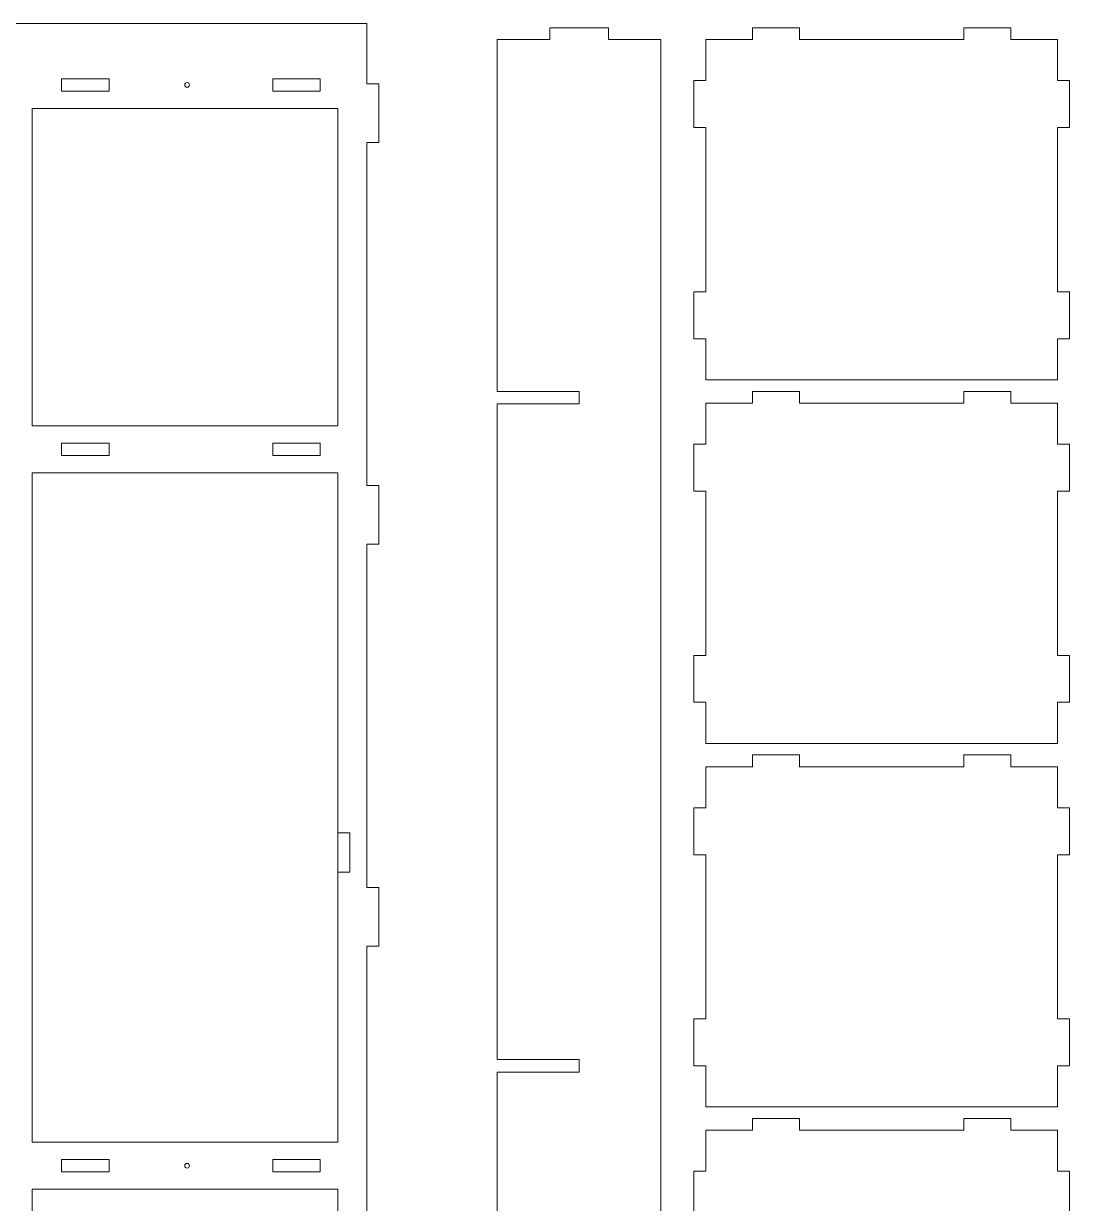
# Model space of a CAD drawing. Header units: inches. Extents: x 317 to 457, y -18 to 75.
# Drawn here: x 352.46 to 387.56, y 35.01 to 74.6 of the extents above; entities that cross this region are included whole.
import ezdxf

# ---------------------------------------------------------------- set-up
doc = ezdxf.new("R2010")
doc.units = ezdxf.units.IN
doc.header["$MEASUREMENT"] = 0
doc.layers.add('Layer 1', color=7, linetype='Continuous')

msp = doc.modelspace()

# ---------------------------------------------------------------- linework, layer by layer
at = {"layer": 'Layer 1', "color": 22, "lineweight": 15}
for points, knots in [([(317.527, -10.288), (317.527, -10.288), (317.133, -10.288), (317.133, -10.288), (317.133, -10.288), (317.133, -10.288), (317.133, -8.32), (317.133, -8.32), (317.133, -8.32), (317.133, -8.32), (317.527, -8.32), (317.527, -8.32), (317.527, -8.32), (317.527, -8.32), (317.527, 3.196), (317.527, 3.196), (317.527, 3.196), (317.527, 3.196), (317.133, 3.196), (317.133, 3.196), (317.133, 3.196), (317.133, 3.196), (317.133, 5.165), (317.133, 5.165), (317.133, 5.165), (317.133, 5.165), (317.527, 5.165), (317.527, 5.165), (317.527, 5.165), (317.527, 5.165), (317.527, 16.68), (317.527, 16.68), (317.527, 16.68), (317.527, 16.68), (317.133, 16.68), (317.133, 16.68), (317.133, 16.68), (317.133, 16.68), (317.133, 18.649), (317.133, 18.649), (317.133, 18.649), (317.133, 18.649), (317.527, 18.649), (317.527, 18.649), (317.527, 18.649), (317.527, 18.649), (317.527, 30.165), (317.527, 30.165), (317.527, 30.165), (317.527, 30.165), (317.133, 30.165), (317.133, 30.165), (317.133, 30.165), (317.133, 30.165), (317.133, 32.133), (317.133, 32.133), (317.133, 32.133), (317.133, 32.133), (317.527, 32.133), (317.527, 32.133), (317.527, 32.133), (317.527, 32.133), (317.527, 43.649), (317.527, 43.649), (317.527, 43.649), (317.527, 43.649), (317.133, 43.649), (317.133, 43.649), (317.133, 43.649), (317.133, 43.649), (317.133, 45.617), (317.133, 45.617), (317.133, 45.617), (317.133, 45.617), (317.527, 45.617), (317.527, 45.617), (317.527, 45.617), (317.527, 45.617), (317.527, 57.133), (317.527, 57.133), (317.527, 57.133), (317.527, 57.133), (317.133, 57.133), (317.133, 57.133), (317.133, 57.133), (317.133, 57.133), (317.133, 59.102), (317.133, 59.102), (317.133, 59.102), (317.133, 59.102), (317.527, 59.102), (317.527, 59.102), (317.527, 59.102), (317.527, 59.102), (317.527, 70.618), (317.527, 70.618), (317.527, 70.618), (317.527, 70.618), (317.133, 70.618), (317.133, 70.618), (317.133, 70.618), (317.133, 70.618), (317.133, 72.586), (317.133, 72.586), (317.133, 72.586), (317.133, 72.586), (317.527, 72.586), (317.527, 72.586), (317.527, 72.586), (317.527, 72.586), (317.527, 74.604), (317.527, 74.604), (317.527, 74.604), (317.527, 74.604), (363.983, 74.604), (363.983, 74.604), (363.983, 74.604), (363.983, 74.604), (363.983, 72.586), (363.983, 72.586), (363.983, 72.586), (363.983, 72.586), (364.377, 72.586), (364.377, 72.586), (364.377, 72.586), (364.377, 72.586), (364.377, 70.618), (364.377, 70.618), (364.377, 70.618), (364.377, 70.618), (363.983, 70.618), (363.983, 70.618), (363.983, 70.618), (363.983, 70.618), (363.983, 59.102), (363.983, 59.102), (363.983, 59.102), (363.983, 59.102), (364.377, 59.102), (364.377, 59.102), (364.377, 59.102), (364.377, 59.102), (364.377, 57.133), (364.377, 57.133), (364.377, 57.133), (364.377, 57.133), (363.983, 57.133), (363.983, 57.133), (363.983, 57.133), (363.983, 57.133), (363.983, 45.617), (363.983, 45.617), (363.983, 45.617), (363.983, 45.617), (364.377, 45.617), (364.377, 45.617), (364.377, 45.617), (364.377, 45.617), (364.377, 43.649), (364.377, 43.649), (364.377, 43.649), (364.377, 43.649), (363.983, 43.649), (363.983, 43.649), (363.983, 43.649), (363.983, 43.649), (363.983, 32.133), (363.983, 32.133), (363.983, 32.133), (363.983, 32.133), (364.377, 32.133), (364.377, 32.133), (364.377, 32.133), (364.377, 32.133), (364.377, 30.165), (364.377, 30.165), (364.377, 30.165), (364.377, 30.165), (363.983, 30.165), (363.983, 30.165), (363.983, 30.165), (363.983, 30.165), (363.983, 18.649), (363.983, 18.649), (363.983, 18.649), (363.983, 18.649), (364.377, 18.649), (364.377, 18.649), (364.377, 18.649), (364.377, 18.649), (364.377, 16.68), (364.377, 16.68), (364.377, 16.68), (364.377, 16.68), (363.983, 16.68), (363.983, 16.68), (363.983, 16.68), (363.983, 16.68), (363.983, 5.165), (363.983, 5.165), (363.983, 5.165), (363.983, 5.165), (364.377, 5.165), (364.377, 5.165), (364.377, 5.165), (364.377, 5.165), (364.377, 3.196), (364.377, 3.196), (364.377, 3.196), (364.377, 3.196), (363.983, 3.196), (363.983, 3.196), (363.983, 3.196), (363.983, 3.196), (363.983, -8.32), (363.983, -8.32), (363.983, -8.32), (363.983, -8.32), (364.377, -8.32), (364.377, -8.32), (364.377, -8.32), (364.377, -8.32), (364.377, -10.288), (364.377, -10.288), (364.377, -10.288), (364.377, -10.288), (363.983, -10.288), (363.983, -10.288), (363.983, -10.288), (363.983, -10.288), (363.983, -17.916), (363.983, -17.916), (363.983, -17.916), (363.983, -17.916), (317.527, -17.916), (317.527, -17.916), (317.527, -17.916), (317.527, -17.916), (317.527, -10.288), (317.527, -10.288)], [0, 0, 0, 0, 0.016667, 0.016667, 0.016667, 0.016667, 0.033333, 0.033333, 0.033333, 0.033333, 0.05, 0.05, 0.05, 0.05, 0.066667, 0.066667, 0.066667, 0.066667, 0.083333, 0.083333, 0.083333, 0.083333, 0.1, 0.1, 0.1, 0.1, 0.116667, 0.116667, 0.116667, 0.116667, 0.133333, 0.133333, 0.133333, 0.133333, 0.15, 0.15, 0.15, 0.15, 0.166667, 0.166667, 0.166667, 0.166667, 0.183333, 0.183333, 0.183333, 0.183333, 0.2, 0.2, 0.2, 0.2, 0.216667, 0.216667, 0.216667, 0.216667, 0.233333, 0.233333, 0.233333, 0.233333, 0.25, 0.25, 0.25, 0.25, 0.266667, 0.266667, 0.266667, 0.266667, 0.283333, 0.283333, 0.283333, 0.283333, 0.3, 0.3, 0.3, 0.3, 0.316667, 0.316667, 0.316667, 0.316667, 0.333333, 0.333333, 0.333333, 0.333333, 0.35, 0.35, 0.35, 0.35, 0.366667, 0.366667, 0.366667, 0.366667, 0.383333, 0.383333, 0.383333, 0.383333, 0.4, 0.4, 0.4, 0.4, 0.416667, 0.416667, 0.416667, 0.416667, 0.433333, 0.433333, 0.433333, 0.433333, 0.45, 0.45, 0.45, 0.45, 0.466667, 0.466667, 0.466667, 0.466667, 0.483333, 0.483333, 0.483333, 0.483333, 0.5, 0.5, 0.5, 0.5, 0.516667, 0.516667, 0.516667, 0.516667, 0.533333, 0.533333, 0.533333, 0.533333, 0.55, 0.55, 0.55, 0.55, 0.566667, 0.566667, 0.566667, 0.566667, 0.583333, 0.583333, 0.583333, 0.583333, 0.6, 0.6, 0.6, 0.6, 0.616667, 0.616667, 0.616667, 0.616667, 0.633333, 0.633333, 0.633333, 0.633333, 0.65, 0.65, 0.65, 0.65, 0.666667, 0.666667, 0.666667, 0.666667, 0.683333, 0.683333, 0.683333, 0.683333, 0.7, 0.7, 0.7, 0.7, 0.716667, 0.716667, 0.716667, 0.716667, 0.733333, 0.733333, 0.733333, 0.733333, 0.75, 0.75, 0.75, 0.75, 0.766667, 0.766667, 0.766667, 0.766667, 0.783333, 0.783333, 0.783333, 0.783333, 0.8, 0.8, 0.8, 0.8, 0.816667, 0.816667, 0.816667, 0.816667, 0.833333, 0.833333, 0.833333, 0.833333, 0.85, 0.85, 0.85, 0.85, 0.866667, 0.866667, 0.866667, 0.866667, 0.883333, 0.883333, 0.883333, 0.883333, 0.9, 0.9, 0.9, 0.9, 0.916667, 0.916667, 0.916667, 0.916667, 0.933333, 0.933333, 0.933333, 0.933333, 0.95, 0.95, 0.95, 0.95, 0.966667, 0.966667, 0.966667, 0.966667, 0.983333, 0.983333, 0.983333, 0.983333, 1, 1, 1, 1]), ([(373.847, 27.611), (373.847, 27.611), (373.847, 74.068), (373.847, 74.068), (373.847, 74.068), (373.847, 74.068), (372.087, 74.068), (372.087, 74.068), (372.087, 74.068), (372.087, 74.068), (372.087, 74.461), (372.087, 74.461), (372.087, 74.461), (372.087, 74.461), (370.119, 74.461), (370.119, 74.461), (370.119, 74.461), (370.119, 74.461), (370.119, 74.068), (370.119, 74.068), (370.119, 74.068), (370.119, 74.068), (368.359, 74.068), (368.359, 74.068), (368.359, 74.068), (368.359, 74.068), (368.359, 62.257), (368.359, 62.257), (368.359, 62.257), (368.359, 62.257), (371.103, 62.257), (371.103, 62.257), (371.103, 62.257), (371.103, 62.257), (371.103, 61.839), (371.103, 61.839), (371.103, 61.839), (371.103, 61.839), (368.359, 61.839), (368.359, 61.839), (368.359, 61.839), (368.359, 61.839), (368.359, 39.839), (368.359, 39.839), (368.359, 39.839), (368.359, 39.839), (371.103, 39.839), (371.103, 39.839), (371.103, 39.839), (371.103, 39.839), (371.103, 39.422), (371.103, 39.422), (371.103, 39.422), (371.103, 39.422), (368.359, 39.422), (368.359, 39.422), (368.359, 39.422), (368.359, 39.422), (368.359, 27.611), (368.359, 27.611), (368.359, 27.611), (368.359, 27.611), (370.119, 27.611), (370.119, 27.611), (370.119, 27.611), (370.119, 27.611), (370.119, 27.217), (370.119, 27.217), (370.119, 27.217), (370.119, 27.217), (372.087, 27.217), (372.087, 27.217), (372.087, 27.217), (372.087, 27.217), (372.087, 27.611), (372.087, 27.611), (372.087, 27.611), (372.087, 27.611), (373.847, 27.611), (373.847, 27.611)], [0, 0, 0, 0, 0.05, 0.05, 0.05, 0.05, 0.1, 0.1, 0.1, 0.1, 0.15, 0.15, 0.15, 0.15, 0.2, 0.2, 0.2, 0.2, 0.25, 0.25, 0.25, 0.25, 0.3, 0.3, 0.3, 0.3, 0.35, 0.35, 0.35, 0.35, 0.4, 0.4, 0.4, 0.4, 0.45, 0.45, 0.45, 0.45, 0.5, 0.5, 0.5, 0.5, 0.55, 0.55, 0.55, 0.55, 0.6, 0.6, 0.6, 0.6, 0.65, 0.65, 0.65, 0.65, 0.7, 0.7, 0.7, 0.7, 0.75, 0.75, 0.75, 0.75, 0.8, 0.8, 0.8, 0.8, 0.85, 0.85, 0.85, 0.85, 0.9, 0.9, 0.9, 0.9, 0.95, 0.95, 0.95, 0.95, 1, 1, 1, 1]), ([(387.162, 65.603), (387.162, 65.603), (387.556, 65.603), (387.556, 65.603), (387.556, 65.603), (387.556, 65.603), (387.556, 64.028), (387.556, 64.028), (387.556, 64.028), (387.556, 64.028), (387.162, 64.028), (387.162, 64.028), (387.162, 64.028), (387.162, 64.028), (387.162, 62.65), (387.162, 62.65), (387.162, 62.65), (387.162, 62.65), (375.351, 62.65), (375.351, 62.65), (375.351, 62.65), (375.351, 62.65), (375.351, 64.028), (375.351, 64.028), (375.351, 64.028), (375.351, 64.028), (374.958, 64.028), (374.958, 64.028), (374.958, 64.028), (374.958, 64.028), (374.958, 65.603), (374.958, 65.603), (374.958, 65.603), (374.958, 65.603), (375.351, 65.603), (375.351, 65.603), (375.351, 65.603), (375.351, 65.603), (375.351, 71.115), (375.351, 71.115), (375.351, 71.115), (375.351, 71.115), (374.958, 71.115), (374.958, 71.115), (374.958, 71.115), (374.958, 71.115), (374.958, 72.69), (374.958, 72.69), (374.958, 72.69), (374.958, 72.69), (375.351, 72.69), (375.351, 72.69), (375.351, 72.69), (375.351, 72.69), (375.351, 74.068), (375.351, 74.068), (375.351, 74.068), (375.351, 74.068), (376.926, 74.068), (376.926, 74.068), (376.926, 74.068), (376.926, 74.068), (376.926, 74.461), (376.926, 74.461), (376.926, 74.461), (376.926, 74.461), (378.501, 74.461), (378.501, 74.461), (378.501, 74.461), (378.501, 74.461), (378.501, 74.068), (378.501, 74.068), (378.501, 74.068), (378.501, 74.068), (384.013, 74.068), (384.013, 74.068), (384.013, 74.068), (384.013, 74.068), (384.013, 74.461), (384.013, 74.461), (384.013, 74.461), (384.013, 74.461), (385.588, 74.461), (385.588, 74.461), (385.588, 74.461), (385.588, 74.461), (385.588, 74.068), (385.588, 74.068), (385.588, 74.068), (385.588, 74.068), (387.162, 74.068), (387.162, 74.068), (387.162, 74.068), (387.162, 74.068), (387.162, 72.69), (387.162, 72.69), (387.162, 72.69), (387.162, 72.69), (387.556, 72.69), (387.556, 72.69), (387.556, 72.69), (387.556, 72.69), (387.556, 71.115), (387.556, 71.115), (387.556, 71.115), (387.556, 71.115), (387.162, 71.115), (387.162, 71.115), (387.162, 71.115), (387.162, 71.115), (387.162, 65.603), (387.162, 65.603)], [0, 0, 0, 0, 0.035714, 0.035714, 0.035714, 0.035714, 0.071429, 0.071429, 0.071429, 0.071429, 0.107143, 0.107143, 0.107143, 0.107143, 0.142857, 0.142857, 0.142857, 0.142857, 0.178571, 0.178571, 0.178571, 0.178571, 0.214286, 0.214286, 0.214286, 0.214286, 0.25, 0.25, 0.25, 0.25, 0.285714, 0.285714, 0.285714, 0.285714, 0.321429, 0.321429, 0.321429, 0.321429, 0.357143, 0.357143, 0.357143, 0.357143, 0.392857, 0.392857, 0.392857, 0.392857, 0.428571, 0.428571, 0.428571, 0.428571, 0.464286, 0.464286, 0.464286, 0.464286, 0.5, 0.5, 0.5, 0.5, 0.535714, 0.535714, 0.535714, 0.535714, 0.571429, 0.571429, 0.571429, 0.571429, 0.607143, 0.607143, 0.607143, 0.607143, 0.642857, 0.642857, 0.642857, 0.642857, 0.678571, 0.678571, 0.678571, 0.678571, 0.714286, 0.714286, 0.714286, 0.714286, 0.75, 0.75, 0.75, 0.75, 0.785714, 0.785714, 0.785714, 0.785714, 0.821429, 0.821429, 0.821429, 0.821429, 0.857143, 0.857143, 0.857143, 0.857143, 0.892857, 0.892857, 0.892857, 0.892857, 0.928571, 0.928571, 0.928571, 0.928571, 0.964286, 0.964286, 0.964286, 0.964286, 1, 1, 1, 1]), ([(355.332, 72.336), (355.332, 72.336), (353.737, 72.336), (353.737, 72.336), (353.737, 72.336), (353.737, 72.336), (353.737, 72.753), (353.737, 72.753), (353.737, 72.753), (353.737, 72.753), (355.332, 72.753), (355.332, 72.753), (355.332, 72.753), (355.332, 72.753), (355.332, 72.336), (355.332, 72.336)], [0, 0, 0, 0, 0.25, 0.25, 0.25, 0.25, 0.5, 0.5, 0.5, 0.5, 0.75, 0.75, 0.75, 0.75, 1, 1, 1, 1]), ([(357.95, 72.623), (357.993, 72.623), (358.029, 72.588), (358.029, 72.545), (358.029, 72.545), (358.029, 72.501), (357.993, 72.466), (357.95, 72.466), (357.95, 72.466), (357.906, 72.466), (357.871, 72.501), (357.871, 72.545), (357.871, 72.545), (357.871, 72.588), (357.906, 72.623), (357.95, 72.623)], [0, 0, 0, 0, 0.25, 0.25, 0.25, 0.25, 0.5, 0.5, 0.5, 0.5, 0.75, 0.75, 0.75, 0.75, 1, 1, 1, 1]), ([(362.418, 72.336), (362.418, 72.336), (360.824, 72.336), (360.824, 72.336), (360.824, 72.336), (360.824, 72.336), (360.824, 72.753), (360.824, 72.753), (360.824, 72.753), (360.824, 72.753), (362.418, 72.753), (362.418, 72.753), (362.418, 72.753), (362.418, 72.753), (362.418, 72.336), (362.418, 72.336)], [0, 0, 0, 0, 0.25, 0.25, 0.25, 0.25, 0.5, 0.5, 0.5, 0.5, 0.75, 0.75, 0.75, 0.75, 1, 1, 1, 1]), ([(363.011, 71.757), (363.011, 71.757), (363.011, 61.104), (363.011, 61.104), (363.011, 61.104), (363.011, 61.104), (352.751, 61.104), (352.751, 61.104), (352.751, 61.104), (352.751, 61.104), (352.751, 71.757), (352.751, 71.757), (352.751, 71.757), (352.751, 71.757), (363.011, 71.757), (363.011, 71.757)], [0, 0, 0, 0, 0.25, 0.25, 0.25, 0.25, 0.5, 0.5, 0.5, 0.5, 0.75, 0.75, 0.75, 0.75, 1, 1, 1, 1]), ([(387.162, 53.403), (387.162, 53.403), (387.556, 53.403), (387.556, 53.403), (387.556, 53.403), (387.556, 53.403), (387.556, 51.828), (387.556, 51.828), (387.556, 51.828), (387.556, 51.828), (387.162, 51.828), (387.162, 51.828), (387.162, 51.828), (387.162, 51.828), (387.162, 50.45), (387.162, 50.45), (387.162, 50.45), (387.162, 50.45), (375.351, 50.45), (375.351, 50.45), (375.351, 50.45), (375.351, 50.45), (375.351, 51.828), (375.351, 51.828), (375.351, 51.828), (375.351, 51.828), (374.958, 51.828), (374.958, 51.828), (374.958, 51.828), (374.958, 51.828), (374.958, 53.403), (374.958, 53.403), (374.958, 53.403), (374.958, 53.403), (375.351, 53.403), (375.351, 53.403), (375.351, 53.403), (375.351, 53.403), (375.351, 58.915), (375.351, 58.915), (375.351, 58.915), (375.351, 58.915), (374.958, 58.915), (374.958, 58.915), (374.958, 58.915), (374.958, 58.915), (374.958, 60.49), (374.958, 60.49), (374.958, 60.49), (374.958, 60.49), (375.351, 60.49), (375.351, 60.49), (375.351, 60.49), (375.351, 60.49), (375.351, 61.868), (375.351, 61.868), (375.351, 61.868), (375.351, 61.868), (376.926, 61.868), (376.926, 61.868), (376.926, 61.868), (376.926, 61.868), (376.926, 62.261), (376.926, 62.261), (376.926, 62.261), (376.926, 62.261), (378.501, 62.261), (378.501, 62.261), (378.501, 62.261), (378.501, 62.261), (378.501, 61.868), (378.501, 61.868), (378.501, 61.868), (378.501, 61.868), (384.013, 61.868), (384.013, 61.868), (384.013, 61.868), (384.013, 61.868), (384.013, 62.261), (384.013, 62.261), (384.013, 62.261), (384.013, 62.261), (385.588, 62.261), (385.588, 62.261), (385.588, 62.261), (385.588, 62.261), (385.588, 61.868), (385.588, 61.868), (385.588, 61.868), (385.588, 61.868), (387.162, 61.868), (387.162, 61.868), (387.162, 61.868), (387.162, 61.868), (387.162, 60.49), (387.162, 60.49), (387.162, 60.49), (387.162, 60.49), (387.556, 60.49), (387.556, 60.49), (387.556, 60.49), (387.556, 60.49), (387.556, 58.915), (387.556, 58.915), (387.556, 58.915), (387.556, 58.915), (387.162, 58.915), (387.162, 58.915), (387.162, 58.915), (387.162, 58.915), (387.162, 53.403), (387.162, 53.403)], [0, 0, 0, 0, 0.035714, 0.035714, 0.035714, 0.035714, 0.071429, 0.071429, 0.071429, 0.071429, 0.107143, 0.107143, 0.107143, 0.107143, 0.142857, 0.142857, 0.142857, 0.142857, 0.178571, 0.178571, 0.178571, 0.178571, 0.214286, 0.214286, 0.214286, 0.214286, 0.25, 0.25, 0.25, 0.25, 0.285714, 0.285714, 0.285714, 0.285714, 0.321429, 0.321429, 0.321429, 0.321429, 0.357143, 0.357143, 0.357143, 0.357143, 0.392857, 0.392857, 0.392857, 0.392857, 0.428571, 0.428571, 0.428571, 0.428571, 0.464286, 0.464286, 0.464286, 0.464286, 0.5, 0.5, 0.5, 0.5, 0.535714, 0.535714, 0.535714, 0.535714, 0.571429, 0.571429, 0.571429, 0.571429, 0.607143, 0.607143, 0.607143, 0.607143, 0.642857, 0.642857, 0.642857, 0.642857, 0.678571, 0.678571, 0.678571, 0.678571, 0.714286, 0.714286, 0.714286, 0.714286, 0.75, 0.75, 0.75, 0.75, 0.785714, 0.785714, 0.785714, 0.785714, 0.821429, 0.821429, 0.821429, 0.821429, 0.857143, 0.857143, 0.857143, 0.857143, 0.892857, 0.892857, 0.892857, 0.892857, 0.928571, 0.928571, 0.928571, 0.928571, 0.964286, 0.964286, 0.964286, 0.964286, 1, 1, 1, 1]), ([(355.332, 60.108), (355.332, 60.108), (353.737, 60.108), (353.737, 60.108), (353.737, 60.108), (353.737, 60.108), (353.737, 60.525), (353.737, 60.525), (353.737, 60.525), (353.737, 60.525), (355.332, 60.525), (355.332, 60.525), (355.332, 60.525), (355.332, 60.525), (355.332, 60.108), (355.332, 60.108)], [0, 0, 0, 0, 0.25, 0.25, 0.25, 0.25, 0.5, 0.5, 0.5, 0.5, 0.75, 0.75, 0.75, 0.75, 1, 1, 1, 1]), ([(362.418, 60.108), (362.418, 60.108), (360.824, 60.108), (360.824, 60.108), (360.824, 60.108), (360.824, 60.108), (360.824, 60.525), (360.824, 60.525), (360.824, 60.525), (360.824, 60.525), (362.418, 60.525), (362.418, 60.525), (362.418, 60.525), (362.418, 60.525), (362.418, 60.108), (362.418, 60.108)], [0, 0, 0, 0, 0.25, 0.25, 0.25, 0.25, 0.5, 0.5, 0.5, 0.5, 0.75, 0.75, 0.75, 0.75, 1, 1, 1, 1]), ([(363.011, 59.529), (363.011, 59.529), (363.011, 37.064), (363.011, 37.064), (363.011, 37.064), (363.011, 37.064), (352.751, 37.064), (352.751, 37.064), (352.751, 37.064), (352.751, 37.064), (352.751, 59.529), (352.751, 59.529), (352.751, 59.529), (352.751, 59.529), (363.011, 59.529), (363.011, 59.529)], [0, 0, 0, 0, 0.25, 0.25, 0.25, 0.25, 0.5, 0.5, 0.5, 0.5, 0.75, 0.75, 0.75, 0.75, 1, 1, 1, 1]), ([(387.162, 41.203), (387.162, 41.203), (387.556, 41.203), (387.556, 41.203), (387.556, 41.203), (387.556, 41.203), (387.556, 39.628), (387.556, 39.628), (387.556, 39.628), (387.556, 39.628), (387.162, 39.628), (387.162, 39.628), (387.162, 39.628), (387.162, 39.628), (387.162, 38.25), (387.162, 38.25), (387.162, 38.25), (387.162, 38.25), (375.351, 38.25), (375.351, 38.25), (375.351, 38.25), (375.351, 38.25), (375.351, 39.628), (375.351, 39.628), (375.351, 39.628), (375.351, 39.628), (374.958, 39.628), (374.958, 39.628), (374.958, 39.628), (374.958, 39.628), (374.958, 41.203), (374.958, 41.203), (374.958, 41.203), (374.958, 41.203), (375.351, 41.203), (375.351, 41.203), (375.351, 41.203), (375.351, 41.203), (375.351, 46.715), (375.351, 46.715), (375.351, 46.715), (375.351, 46.715), (374.958, 46.715), (374.958, 46.715), (374.958, 46.715), (374.958, 46.715), (374.958, 48.29), (374.958, 48.29), (374.958, 48.29), (374.958, 48.29), (375.351, 48.29), (375.351, 48.29), (375.351, 48.29), (375.351, 48.29), (375.351, 49.668), (375.351, 49.668), (375.351, 49.668), (375.351, 49.668), (376.926, 49.668), (376.926, 49.668), (376.926, 49.668), (376.926, 49.668), (376.926, 50.061), (376.926, 50.061), (376.926, 50.061), (376.926, 50.061), (378.501, 50.061), (378.501, 50.061), (378.501, 50.061), (378.501, 50.061), (378.501, 49.668), (378.501, 49.668), (378.501, 49.668), (378.501, 49.668), (384.013, 49.668), (384.013, 49.668), (384.013, 49.668), (384.013, 49.668), (384.013, 50.061), (384.013, 50.061), (384.013, 50.061), (384.013, 50.061), (385.588, 50.061), (385.588, 50.061), (385.588, 50.061), (385.588, 50.061), (385.588, 49.668), (385.588, 49.668), (385.588, 49.668), (385.588, 49.668), (387.162, 49.668), (387.162, 49.668), (387.162, 49.668), (387.162, 49.668), (387.162, 48.29), (387.162, 48.29), (387.162, 48.29), (387.162, 48.29), (387.556, 48.29), (387.556, 48.29), (387.556, 48.29), (387.556, 48.29), (387.556, 46.715), (387.556, 46.715), (387.556, 46.715), (387.556, 46.715), (387.162, 46.715), (387.162, 46.715), (387.162, 46.715), (387.162, 46.715), (387.162, 41.203), (387.162, 41.203)], [0, 0, 0, 0, 0.035714, 0.035714, 0.035714, 0.035714, 0.071429, 0.071429, 0.071429, 0.071429, 0.107143, 0.107143, 0.107143, 0.107143, 0.142857, 0.142857, 0.142857, 0.142857, 0.178571, 0.178571, 0.178571, 0.178571, 0.214286, 0.214286, 0.214286, 0.214286, 0.25, 0.25, 0.25, 0.25, 0.285714, 0.285714, 0.285714, 0.285714, 0.321429, 0.321429, 0.321429, 0.321429, 0.357143, 0.357143, 0.357143, 0.357143, 0.392857, 0.392857, 0.392857, 0.392857, 0.428571, 0.428571, 0.428571, 0.428571, 0.464286, 0.464286, 0.464286, 0.464286, 0.5, 0.5, 0.5, 0.5, 0.535714, 0.535714, 0.535714, 0.535714, 0.571429, 0.571429, 0.571429, 0.571429, 0.607143, 0.607143, 0.607143, 0.607143, 0.642857, 0.642857, 0.642857, 0.642857, 0.678571, 0.678571, 0.678571, 0.678571, 0.714286, 0.714286, 0.714286, 0.714286, 0.75, 0.75, 0.75, 0.75, 0.785714, 0.785714, 0.785714, 0.785714, 0.821429, 0.821429, 0.821429, 0.821429, 0.857143, 0.857143, 0.857143, 0.857143, 0.892857, 0.892857, 0.892857, 0.892857, 0.928571, 0.928571, 0.928571, 0.928571, 0.964286, 0.964286, 0.964286, 0.964286, 1, 1, 1, 1]), ([(363.011, 47.451), (363.011, 47.451), (363.405, 47.451), (363.405, 47.451), (363.405, 47.451), (363.405, 47.451), (363.405, 46.13), (363.405, 46.13), (363.405, 46.13), (363.405, 46.13), (363.011, 46.13), (363.011, 46.13), (363.011, 46.13), (363.011, 46.13), (363.011, 47.451), (363.011, 47.451)], [0, 0, 0, 0, 0.25, 0.25, 0.25, 0.25, 0.5, 0.5, 0.5, 0.5, 0.75, 0.75, 0.75, 0.75, 1, 1, 1, 1]), ([(387.162, 29.003), (387.162, 29.003), (387.556, 29.003), (387.556, 29.003), (387.556, 29.003), (387.556, 29.003), (387.556, 27.428), (387.556, 27.428), (387.556, 27.428), (387.556, 27.428), (387.162, 27.428), (387.162, 27.428), (387.162, 27.428), (387.162, 27.428), (387.162, 26.05), (387.162, 26.05), (387.162, 26.05), (387.162, 26.05), (375.351, 26.05), (375.351, 26.05), (375.351, 26.05), (375.351, 26.05), (375.351, 27.428), (375.351, 27.428), (375.351, 27.428), (375.351, 27.428), (374.958, 27.428), (374.958, 27.428), (374.958, 27.428), (374.958, 27.428), (374.958, 29.003), (374.958, 29.003), (374.958, 29.003), (374.958, 29.003), (375.351, 29.003), (375.351, 29.003), (375.351, 29.003), (375.351, 29.003), (375.351, 34.515), (375.351, 34.515), (375.351, 34.515), (375.351, 34.515), (374.958, 34.515), (374.958, 34.515), (374.958, 34.515), (374.958, 34.515), (374.958, 36.09), (374.958, 36.09), (374.958, 36.09), (374.958, 36.09), (375.351, 36.09), (375.351, 36.09), (375.351, 36.09), (375.351, 36.09), (375.351, 37.468), (375.351, 37.468), (375.351, 37.468), (375.351, 37.468), (376.926, 37.468), (376.926, 37.468), (376.926, 37.468), (376.926, 37.468), (376.926, 37.861), (376.926, 37.861), (376.926, 37.861), (376.926, 37.861), (378.501, 37.861), (378.501, 37.861), (378.501, 37.861), (378.501, 37.861), (378.501, 37.468), (378.501, 37.468), (378.501, 37.468), (378.501, 37.468), (384.013, 37.468), (384.013, 37.468), (384.013, 37.468), (384.013, 37.468), (384.013, 37.861), (384.013, 37.861), (384.013, 37.861), (384.013, 37.861), (385.588, 37.861), (385.588, 37.861), (385.588, 37.861), (385.588, 37.861), (385.588, 37.468), (385.588, 37.468), (385.588, 37.468), (385.588, 37.468), (387.162, 37.468), (387.162, 37.468), (387.162, 37.468), (387.162, 37.468), (387.162, 36.09), (387.162, 36.09), (387.162, 36.09), (387.162, 36.09), (387.556, 36.09), (387.556, 36.09), (387.556, 36.09), (387.556, 36.09), (387.556, 34.515), (387.556, 34.515), (387.556, 34.515), (387.556, 34.515), (387.162, 34.515), (387.162, 34.515), (387.162, 34.515), (387.162, 34.515), (387.162, 29.003), (387.162, 29.003)], [0, 0, 0, 0, 0.035714, 0.035714, 0.035714, 0.035714, 0.071429, 0.071429, 0.071429, 0.071429, 0.107143, 0.107143, 0.107143, 0.107143, 0.142857, 0.142857, 0.142857, 0.142857, 0.178571, 0.178571, 0.178571, 0.178571, 0.214286, 0.214286, 0.214286, 0.214286, 0.25, 0.25, 0.25, 0.25, 0.285714, 0.285714, 0.285714, 0.285714, 0.321429, 0.321429, 0.321429, 0.321429, 0.357143, 0.357143, 0.357143, 0.357143, 0.392857, 0.392857, 0.392857, 0.392857, 0.428571, 0.428571, 0.428571, 0.428571, 0.464286, 0.464286, 0.464286, 0.464286, 0.5, 0.5, 0.5, 0.5, 0.535714, 0.535714, 0.535714, 0.535714, 0.571429, 0.571429, 0.571429, 0.571429, 0.607143, 0.607143, 0.607143, 0.607143, 0.642857, 0.642857, 0.642857, 0.642857, 0.678571, 0.678571, 0.678571, 0.678571, 0.714286, 0.714286, 0.714286, 0.714286, 0.75, 0.75, 0.75, 0.75, 0.785714, 0.785714, 0.785714, 0.785714, 0.821429, 0.821429, 0.821429, 0.821429, 0.857143, 0.857143, 0.857143, 0.857143, 0.892857, 0.892857, 0.892857, 0.892857, 0.928571, 0.928571, 0.928571, 0.928571, 0.964286, 0.964286, 0.964286, 0.964286, 1, 1, 1, 1]), ([(355.332, 36.068), (355.332, 36.068), (353.737, 36.068), (353.737, 36.068), (353.737, 36.068), (353.737, 36.068), (353.737, 36.486), (353.737, 36.486), (353.737, 36.486), (353.737, 36.486), (355.332, 36.486), (355.332, 36.486), (355.332, 36.486), (355.332, 36.486), (355.332, 36.068), (355.332, 36.068)], [0, 0, 0, 0, 0.25, 0.25, 0.25, 0.25, 0.5, 0.5, 0.5, 0.5, 0.75, 0.75, 0.75, 0.75, 1, 1, 1, 1]), ([(362.418, 36.068), (362.418, 36.068), (360.824, 36.068), (360.824, 36.068), (360.824, 36.068), (360.824, 36.068), (360.824, 36.486), (360.824, 36.486), (360.824, 36.486), (360.824, 36.486), (362.418, 36.486), (362.418, 36.486), (362.418, 36.486), (362.418, 36.486), (362.418, 36.068), (362.418, 36.068)], [0, 0, 0, 0, 0.25, 0.25, 0.25, 0.25, 0.5, 0.5, 0.5, 0.5, 0.75, 0.75, 0.75, 0.75, 1, 1, 1, 1]), ([(357.95, 36.356), (357.993, 36.356), (358.029, 36.32), (358.029, 36.277), (358.029, 36.277), (358.029, 36.233), (357.993, 36.198), (357.95, 36.198), (357.95, 36.198), (357.906, 36.198), (357.871, 36.233), (357.871, 36.277), (357.871, 36.277), (357.871, 36.32), (357.906, 36.356), (357.95, 36.356)], [0, 0, 0, 0, 0.25, 0.25, 0.25, 0.25, 0.5, 0.5, 0.5, 0.5, 0.75, 0.75, 0.75, 0.75, 1, 1, 1, 1]), ([(363.011, 35.49), (363.011, 35.49), (363.011, 24.836), (363.011, 24.836), (363.011, 24.836), (363.011, 24.836), (352.751, 24.836), (352.751, 24.836), (352.751, 24.836), (352.751, 24.836), (352.751, 35.49), (352.751, 35.49), (352.751, 35.49), (352.751, 35.49), (363.011, 35.49), (363.011, 35.49)], [0, 0, 0, 0, 0.25, 0.25, 0.25, 0.25, 0.5, 0.5, 0.5, 0.5, 0.75, 0.75, 0.75, 0.75, 1, 1, 1, 1])]:
    msp.add_open_spline(points, degree=3, knots=knots, dxfattribs=at)

doc.saveas('drawing.dxf')
